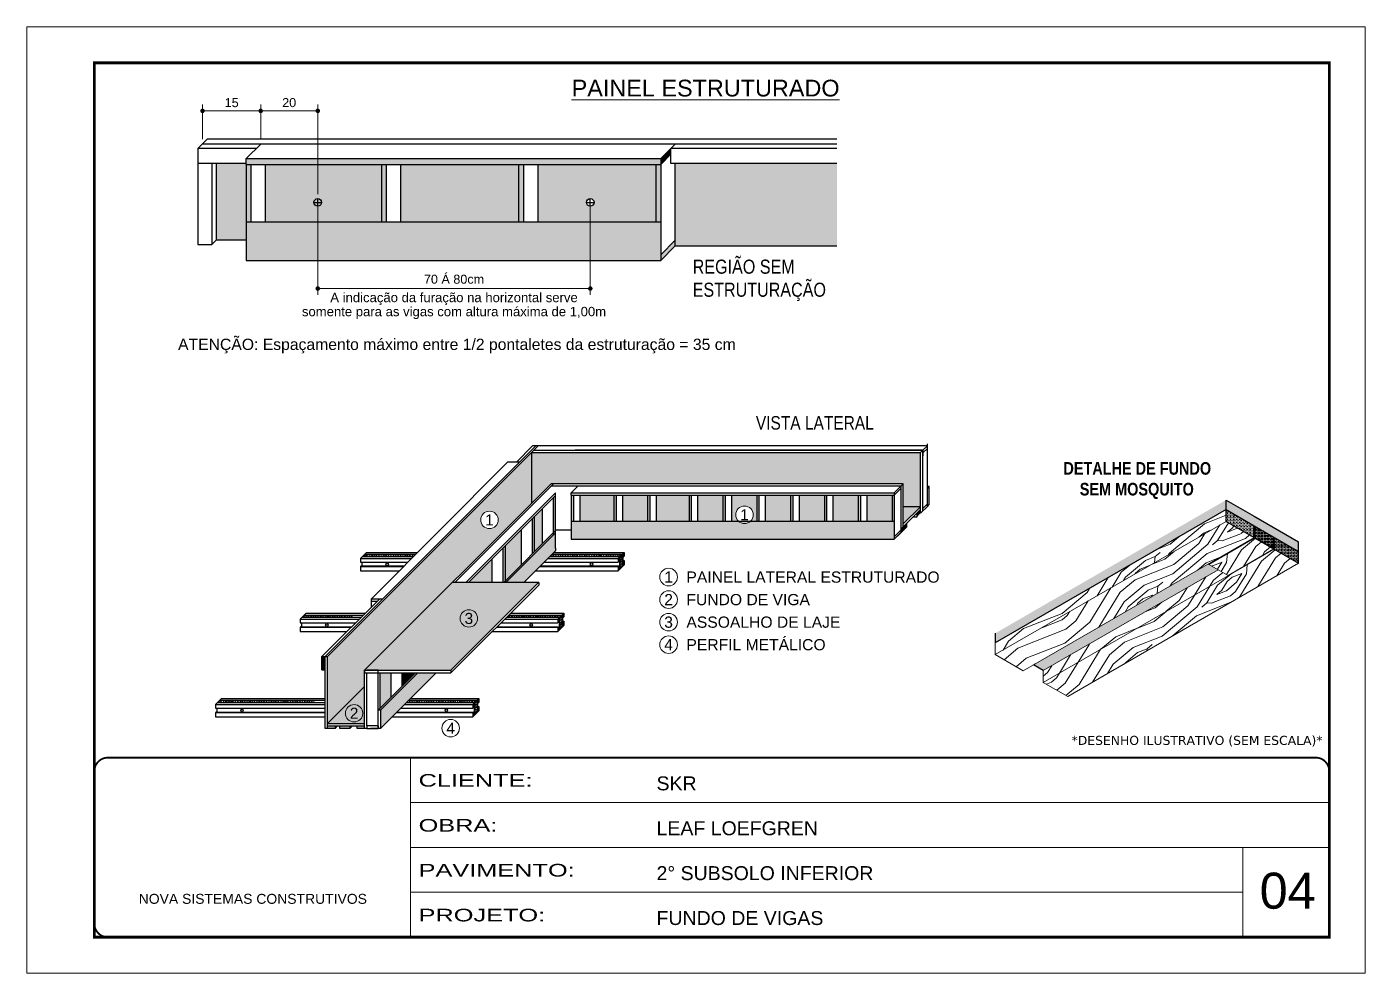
# Model space of a CAD drawing. Header units: millimetres. Extents: x 1959 to 8212, y 239 to 4735.
# Drawn here: x 6714 to 8199, y 3685 to 4735 of the extents above; entities that cross this region are included whole.
import ezdxf
from ezdxf.enums import TextEntityAlignment as Align

# ---------------------------------------------------------------- set-up
doc = ezdxf.new("R2010")
doc.units = ezdxf.units.MM
doc.linetypes.add('CONTINUO', pattern=[0])
doc.linetypes.add('DASHED', pattern=[0.75, 0.5, -0.25])
for name, color, linetype, lineweight in [('CARIMBO', 255, 'Continuous', 9), ('Demarcação 1', 251, 'Continuous', 9), ('Folhas', 255, 'Continuous', 9), ('fundo', 100, 'Continuous', 9), ('Madeira', 126, 'Continuous', 18), ('SARRAFO DE PRESSAO', 251, 'DASHED', 9)]:
    doc.layers.add(name, color=color, linetype=linetype, lineweight=lineweight)
for name, color, linetype in [('COTA', 241, 'Continuous'), ('HACHURA MADEIRAS', 1, 'Continuous'), ('material do compensado', 7, 'Continuous'), ('texto', 7, 'Continuous')]:
    doc.layers.add(name, color=color, linetype=linetype)
doc.layers.add('Demarcação 2', color=7, linetype='Continuous', lineweight=9, true_color=0xe0e0e0)
doc.styles.add('ARIAL', font='arial.ttf')
doc.styles.add('CESAR1', font='arial.ttf', dxfattribs={"oblique": 15})
doc.styles.add('ROMANC', font='techb___.ttf', dxfattribs={"height": 2.5})
doc.styles.get("Standard").update_dxf_attribs({"font": 'arial.ttf'})
doc.styles.add('stylellllll', font='verdana.ttf', dxfattribs={"height": 2})
doc.styles.add('Tecnologia', font='')
doc.styles.add('texto', font='ARIALN.TTF')
doc.styles.get('Tecnologia').set_extended_font_data('Forgotten Futurist')
doc.dimstyles.new('1x', dxfattribs={"dimtxt": 10, "dimasz": 5, "dimexe": 7, "dimexo": 5, "dimgap": 4, "dimtad": 1, "dimdec": 1, "dimdsep": 46, "dimtxsty": 'Standard', "dimblk": 'DOT', "dimcen": 0.09, "dimclrd": 4, "dimclre": 4, "dimclrt": 2, "dimadec": 0, "dimazin": 2, "dimtfac": 1, "dimtdec": 1, "dimtmove": 0, "dimatfit": 3, "dimldrblk": 'DOT', "dimfxl": 1, "dimtolj": 1, "dimtzin": 0, "dimlwd": 9, "dimlwe": 9, "dimarcsym": 0})
pattern_1 = [(45, (4506.2714, 52374.5071), (0.99436891, 3.64601934), [4.6875, -0.9375, 0, -0.9375])]
pattern_2 = [(355, (-41620.4, 1337.66), (111.07494, 93.20294), [5.12645, -97.40264]), (85, (-41576.42, 1369.83), (-93.20294, 111.07494), [10.2529, -92.27619]), (40, (-41597.74, 1361.41), (8.936, 102.13894), [7.24881, -21.74642, 7.24881, -14.497615, 50.751904, -43.50449]), (40, (-41625.96, 1333), (8.936, 102.13894), [7.24983, -14.49967, 7.24983, -115.99871]), (40, (-41589.315, 1340.09), (8.936, 102.13894), [7.24983, -137.7482]), (40, (-41579.55, 1334.086), (8.936, 102.13894), [7.24983, -137.7482]), (40, (-41593.975, 1345.64), (8.936, 102.13894), [7.24983, -137.7482]), (40, (-41598.635, 1351.194), (8.936, 102.13894), [14.49967, -130.49838]), (40, (-41566.4, 1425.564), (8.936, 102.13894), [14.49967, -130.49838]), (40, (-41608.4, 1357.194), (8.936, 102.13894), [28.99933, -115.99871]), (40, (-41613.06, 1362.75), (8.936, 102.13894), [28.99933, -115.99871]), (40, (-41543.99, 1387.58), (8.936, 102.13894), [28.99933, -115.99871]), (40, (-41617.276, 1373.41), (8.936, 102.13894), [21.7497, -123.24834]), (40, (-41636.36, 1390.52), (8.936, 102.13894), [21.7497, -123.24834]), (40, (-41627.04, 1379.41), (8.936, 102.13894), [21.7497, -123.24834]), (40, (-41557.97, 1404.24), (8.936, 102.13894), [36.24951, -108.74853]), (40, (-41567.74, 1410.24), (8.936, 102.13894), [36.24951, -108.74853]), (40, (-41559.76, 1383.815), (8.936, 102.13894), [50.74931, -94.24873]), (21.56505, (-41609.296, 1346.98), (102.138945, -8.936), [11.4631, -217.79893]), (21.56505, (-41586.187, 1375.835), (102.138945, -8.936), [11.4631, -217.79893]), (21.56505, (-41592.19, 1366.07), (102.138945, -8.936), [11.4631, -217.79893]), (21.56505, (-41615.296, 1337.213), (102.138945, -8.936), [22.9262, -206.33583]), (21.56505, (-41590.847, 1381.39), (102.138945, -8.936), [34.3893, -194.87273]), (21.56505, (-41600.614, 1387.39), (102.138945, -8.936), [45.8524, -183.40963]), (21.56505, (-41610.38, 1393.39), (102.138945, -8.936), [45.8524, -183.40963]), (21.56505, (-41623.02, 1425.37), (102.138945, -8.936), [45.8524, -183.40963]), (21.56505, (-41623.915, 1415.16), (102.138945, -8.936), [57.3155, -171.94653]), (21.56505, (-41619.7, 1404.497), (102.138945, -8.936), [57.3155, -171.94653]), (58.43495, (-41587.528, 1360.514), (8.936, 102.138945), [11.4631, -217.79893]), (58.43495, (-41603.74, 1351.64), (8.936, 102.138945), [11.4631, -217.79893]), (58.43495, (-41620.403, 1337.66), (8.936, 102.138945), [22.9262, -206.33583]), (58.43495, (-41588.42, 1350.3), (8.936, 102.138945), [22.9262, -206.33583]), (58.43495, (-41631.064, 1333.447), (8.936, 102.138945), [34.3893, -194.87273]), (58.43495, (-41641.28, 1334.34), (8.936, 102.138945), [45.8524, -183.40963]), (58.43495, (-41548.906, 1331.405), (8.936, 102.138945), [45.8524, -183.40963]), (58.43495, (-41583.76, 1344.747), (8.936, 102.138945), [45.8524, -183.40963]), (58.43495, (-41564.227, 1332.745), (8.936, 102.138945), [57.3155, -171.94653]), (58.43495, (-41573.994, 1338.746), (8.936, 102.138945), [57.3155, -171.94653])]
pattern_3 = [(0, (-30727.8862, -6416.2912), (0.82275303, 1.645506056), [0, -1.645506056])]

# ---------------------------------------------------------------- blocks, each defined once
blk = doc.blocks.new('9999999999')
at = {"color": 30, "linetype": 'CONTINUO'}
for p, q in [((98564.6, 34230.2), (98564.6, 34429.4)), ((98564.6, 34379.6), (99584, 34379.6)), ((98564.6, 34329.8), (99488, 34329.8)), ((99584, 34329.8), (99488, 34329.8)), ((99488, 34329.8), (99488, 34230.2)), ((98564.6, 34280), (99488, 34280))]:
    blk.add_line(p, q, dxfattribs=at)
at = {"color": 30, "linetype": 'CONTINUO', "const_width": 2}
blk.add_lwpolyline([(99584, 34230.2), (99584, 34414.4, 0.414214), (99569, 34429.4), (98229, 34429.4, 0.414214), (98214, 34414.4), (98214, 34245.2, 0.414214), (98229, 34230.2), (99584, 34230.2)], format="xyb", dxfattribs=at)
at = {"layer": 'Folhas'}
blk.add_lwpolyline([(98139, 34190.2), (99624, 34190.2), (99624, 35240.2), (98139, 35240.2)], close=True, dxfattribs=at)
at = {"layer": 'Folhas', "color": 30, "const_width": 3}
blk.add_lwpolyline([(98214, 34230.2), (99584, 34230.2), (99584, 35200.2), (98214, 35200.2)], close=True, dxfattribs=at)
at = {"color": 7, "linetype": 'Continuous', "ltscale": 5, "style": 'ARIAL'}
for s, height, p in [('SKR', 15.48, (98837.7, 34393.1)), ('LEAF LOEFGREN', 15.483, (98837.7, 34343.3)), ('2° SUBSOLO INFERIOR', 15.483, (98837.7, 34293.5)), ('NOVA SISTEMAS CONSTRUTIVOS', 11.059, (98263.2, 34267.2)), ('FUNDO DE VIGAS', 15.483, (98837.7, 34243.7))]:
    blk.add_text(s, height=height, dxfattribs=at).set_placement(p)
at = {"layer": 'Folhas', "color": 7, "style": 'Tecnologia', "width": 1.5}
for s, p in [('CLIENTE:', (98573.7, 34397.2)), ('OBRA:', (98573.7, 34347.3)), ('PAVIMENTO:', (98573.7, 34297.5)), ('PROJETO:', (98573.7, 34247.7))]:
    blk.add_text(s, height=14, dxfattribs=at).set_placement(p)
blk = doc.blocks.new('_Dot')
at = {"color": 0, "linetype": 'ByBlock', "lineweight": -2}
blk.add_line((-0.5, 0), (-1, 0), dxfattribs=at)
at = {"color": 0, "linetype": 'ByBlock', "const_width": 0.5}
blk.add_lwpolyline([(-0.25, 0, 1), (0.25, 0, 1)], format="xyb", close=True, dxfattribs=at)
blk = doc.blocks.new('*D7')
at = {"layer": 'COTA', "color": 4, "lineweight": 9, "transparency": 16777216}
for p, q in [((6908.8, 4610.4), (6908.8, 4648.9)), ((6973.3, 4610), (6973.3, 4648.9)), ((6913.8, 4641.9), (6968.3, 4641.9))]:
    blk.add_line(p, q, dxfattribs=at)
at = {"layer": 'Defpoints', "color": 0, "transparency": 16777216}
for p in [(6973.3, 4641.9), (6908.8, 4605.4), (6973.3, 4605)]:
    blk.add_point(p, dxfattribs=at)
at = {"layer": 'COTA', "color": 4, "lineweight": 9, "transparency": 16777216, "xscale": 5, "yscale": 5, "zscale": 5, "rotation": 180}
blk.add_blockref('_Dot', (6908.8, 4641.9), dxfattribs=at)
at = {"layer": 'COTA', "color": 4, "lineweight": 9, "transparency": 16777216, "xscale": 5, "yscale": 5, "zscale": 5}
blk.add_blockref('_Dot', (6973.3, 4641.9), dxfattribs=at)
at = {"layer": 'COTA', "color": 2, "transparency": 16777216, "insert": (6941.1, 4651), "char_height": 10, "attachment_point": 5}
blk.add_mtext('\\A1;15', dxfattribs=at)
blk = doc.blocks.new('*D8')
at = {"layer": 'COTA', "color": 4, "lineweight": 9, "transparency": 16777216}
for p, q in [((6973.3, 4610), (6973.3, 4648.9)), ((7036.6, 4549.6), (7036.6, 4648.9)), ((6978.3, 4641.9), (7031.6, 4641.9))]:
    blk.add_line(p, q, dxfattribs=at)
at = {"layer": 'Defpoints', "color": 0, "transparency": 16777216}
for p in [(7036.6, 4641.9), (6973.3, 4605), (7036.6, 4544.6)]:
    blk.add_point(p, dxfattribs=at)
at = {"layer": 'COTA', "color": 4, "lineweight": 9, "transparency": 16777216, "xscale": 5, "yscale": 5, "zscale": 5, "rotation": 180}
blk.add_blockref('_Dot', (6973.3, 4641.9), dxfattribs=at)
at = {"layer": 'COTA', "color": 4, "lineweight": 9, "transparency": 16777216, "xscale": 5, "yscale": 5, "zscale": 5}
blk.add_blockref('_Dot', (7036.6, 4641.9), dxfattribs=at)
at = {"layer": 'COTA', "color": 2, "transparency": 16777216, "insert": (7004.9, 4651), "char_height": 10, "attachment_point": 5}
blk.add_mtext('\\A1;20', dxfattribs=at)
blk = doc.blocks.new('*D9')
at = {"layer": 'COTA', "color": 4, "lineweight": 9, "transparency": 16777216}
for p, q in [((7036.6, 4539.6), (7036.6, 4437.8)), ((7339, 4539.6), (7339, 4437.8)), ((7041.6, 4444.8), (7334, 4444.8))]:
    blk.add_line(p, q, dxfattribs=at)
at = {"layer": 'Defpoints', "color": 0, "transparency": 16777216}
for p in [(7036.6, 4544.6), (7339, 4544.6), (7339, 4444.8)]:
    blk.add_point(p, dxfattribs=at)
at = {"layer": 'COTA', "color": 4, "lineweight": 9, "transparency": 16777216, "xscale": 5, "yscale": 5, "zscale": 5, "rotation": 180}
blk.add_blockref('_Dot', (7036.6, 4444.8), dxfattribs=at)
at = {"layer": 'COTA', "color": 4, "lineweight": 9, "transparency": 16777216, "xscale": 5, "yscale": 5, "zscale": 5}
blk.add_blockref('_Dot', (7339, 4444.8), dxfattribs=at)
at = {"layer": 'COTA', "color": 2, "transparency": 16777216, "insert": (7187.8, 4455.1), "char_height": 10, "attachment_point": 5}
blk.add_mtext('\\A1;70 Á 80cm', dxfattribs=at)

msp = doc.modelspace()

# ---------------------------------------------------------------- hatches: boundary and pattern name
at = {"linetype": 'ByBlock', "ltscale": 2}
for points in [[(7417.11, 4588.96), (6957.05, 4588.96), (6957.05, 4582.58), (7417.11, 4582.58)], [(6956.94, 4518.87), (6962.27, 4518.87), (6962.27, 4582.47), (6956.94, 4582.47)], [(7107.13, 4518.87), (7112.45, 4518.87), (7112.45, 4582.47), (7107.13, 4582.47)], [(7714.99, 4225.31), (7712.98, 4225.31), (7712.98, 4223.08)], [(7298.08, 4171.38), (7300.43, 4173.73), (7300.43, 4215.17), (7298.08, 4212.82)], [(7317.73, 4186.61), (7320.17, 4186.61), (7320.17, 4215.33), (7317.73, 4215.33)], [(7365, 4186.61), (7367.44, 4186.61), (7367.44, 4215.33), (7365, 4215.33)], [(7402.54, 4186.61), (7404.98, 4186.61), (7404.98, 4215.33), (7402.54, 4215.33)], [(7448.47, 4186.61), (7450.91, 4186.61), (7450.91, 4215.33), (7448.47, 4215.33)], [(7486, 4186.61), (7488.44, 4186.61), (7488.44, 4215.33), (7486, 4215.33)], [(7523.54, 4186.61), (7525.97, 4186.61), (7525.97, 4215.33), (7523.54, 4215.33)], [(7561.07, 4186.61), (7563.51, 4186.61), (7563.51, 4215.33), (7561.07, 4215.33)], [(7598.6, 4186.61), (7601.04, 4186.61), (7601.04, 4215.33), (7598.6, 4215.33)], [(7636.14, 4186.61), (7638.57, 4186.61), (7638.57, 4215.33), (7636.14, 4215.33)], [(7673.67, 4186.61), (7676.11, 4186.61), (7676.11, 4215.33), (7673.67, 4215.33)], [(7274.74, 4150.51), (7277.09, 4152.87), (7277.09, 4192.16), (7274.74, 4189.81)], [(7298.18, 4171.48), (7298.18, 4173.96), (7244.79, 4120.56), (7244.79, 4118.68), (7245.38, 4118.68)], [(7244.68, 4159.42), (7242.33, 4157.07), (7242.33, 4118.57), (7244.68, 4118.57)], [(7147.51, 4018.55), (7144.95, 4018.55), (7103.49, 3977.09), (7106.06, 3977.09)], [(7130.3, 4003.9), (7132.66, 4006.26), (7132.66, 4018.44), (7130.3, 4018.44)]]:
    msp.add_hatch(color=256, dxfattribs=at).paths.add_polyline_path(points)
for points in [[(7428.46, 4593.84), (7428.46, 4600.21), (7417.11, 4588.96), (7417.11, 4582.58)], [(7259.51, 4518.87), (7264.84, 4518.87), (7264.84, 4582.58), (7259.51, 4582.58)], [(7705.36, 4195.52), (7705.36, 4199.72), (7701.14, 4195.52), (7701.14, 4191.33)], [(7690.2, 4184.68), (7684.22, 4178.74), (7684.22, 4174.55), (7690.2, 4180.48)], [(7044.97, 4036.7), (7041.31, 4036.7), (7041.31, 4021.84), (7044.97, 4021.84)]]:
    msp.add_hatch(color=256).paths.add_polyline_path(points)
h = msp.add_hatch(color=256)
h.paths.add_polyline_path([(7417.11, 4482.33), (7417.11, 4475.95), (7433.33, 4492.04), (7433.33, 4498.42)])
h.paths.add_polyline_path([(7411.78, 4518.87), (7417.11, 4518.87), (7417.11, 4582.58), (7411.78, 4582.58)])
at = {"linetype": 'Continuous', "ltscale": 1.5}
h = msp.add_hatch(dxfattribs=at)
h.set_pattern_fill('ANSI36', color=256, scale=15, style=0)
h.set_pattern_definition(pattern_1)
h.paths.add_polyline_path([(7088.74, 4150), (7086.23, 4147.49), (7142.8, 4147.49), (7145.29, 4150)])
h = msp.add_hatch(dxfattribs=at)
h.set_pattern_fill('ANSI36', color=256, scale=15, style=0)
h.set_pattern_definition(pattern_1)
h.paths.add_polyline_path([(7374.43, 4150), (7296.7, 4150), (7294.19, 4147.49), (7371.92, 4147.49)])
h.paths.add_polyline_path([(7374.43, 4150), (7371.92, 4147.49), (7371.92, 4133.88), (7374.43, 4136.38)])
h = msp.add_hatch(dxfattribs=at)
h.set_pattern_fill('ANSI36', color=256, scale=15, style=0)
h.set_pattern_definition(pattern_1)
h.paths.add_polyline_path([(7021.76, 4082.63), (7019.25, 4080.12), (7075.82, 4080.12), (7078.31, 4082.63)])
h = msp.add_hatch(dxfattribs=at)
h.set_pattern_fill('ANSI36', color=256, scale=15, style=0)
h.set_pattern_definition(pattern_1)
h.paths.add_polyline_path([(7307.45, 4082.63), (7304.94, 4080.12), (7304.94, 4066.51), (7307.45, 4069.01)])
h.paths.add_polyline_path([(7248.44, 4082.63), (7245.94, 4080.12), (7304.94, 4080.12), (7307.45, 4082.63)])
h = msp.add_hatch(dxfattribs=at)
h.set_pattern_fill('ANSI36', color=256, scale=15, style=0)
h.set_pattern_definition(pattern_1)
h.paths.add_polyline_path([(6927.69, 3988), (6925.18, 3985.5), (7032.65, 3985.5), (7032.65, 3988)])
h = msp.add_hatch(dxfattribs=at)
h.set_pattern_fill('ANSI36', color=256, scale=15, style=0)
h.set_pattern_definition(pattern_1)
h.paths.add_polyline_path([(7213.38, 3988), (7210.87, 3985.5), (7210.87, 3971.89), (7213.38, 3974.39)])
h.paths.add_polyline_path([(7137.27, 3988), (7134.77, 3985.5), (7210.87, 3985.5), (7213.38, 3988)])
at = {"linetype": 'ByBlock', "ltscale": 2}
h = msp.add_hatch(color=256, dxfattribs=at)
h.paths.add_polyline_path([(7055.76, 3959.71), (7047.54, 3959.71), (7047.54, 3956.79), (7055.76, 3956.79)])
h.paths.add_polyline_path([(7072.06, 3959.71), (7061.27, 3959.71), (7061.27, 3956.79), (7072.06, 3956.79)])
h.paths.add_polyline_path([(7088.61, 3959.71), (7080.39, 3959.71), (7080.39, 3956.79), (7088.61, 3956.79)])
at = {"layer": 'Demarcação 1'}
h = msp.add_hatch(color=256, dxfattribs=at)
h.paths.add_polyline_path([(7067.27, 3973.61, 1), (7086.62, 3973.61, 1)], flags=17)
h.paths.add_polyline_path([(7088.61, 4021.31), (7273.65, 4206.35), (7273.65, 4262.82), (7273.65, 4262.82), (7047.54, 4036.71), (7047.54, 3962.28), (7088.61, 4003.34)])
h.paths.add_polyline_path([(7217.46, 4188.14, -1), (7236.82, 4188.14, -1)], flags=16)
h.paths.add_polyline_path([(7069.07, 3964.36), (7084.82, 3964.36), (7084.82, 3982.91), (7069.07, 3982.91)], flags=24)
h.paths.add_polyline_path([(7219.26, 4178.89), (7235.02, 4178.89), (7235.02, 4197.45), (7219.26, 4197.45)], flags=24)
for points in [[(7273.65, 4206.35), (7295.58, 4228.29), (7686.15, 4228.29), (7686.15, 4202.66), (7705.36, 4202.66), (7705.36, 4262.82), (7273.65, 4262.82)], [(7686.15, 4202.66), (7686.15, 4183.61), (7705.36, 4202.66)]]:
    msp.add_hatch(color=256, dxfattribs=at).paths.add_polyline_path(points)
h = msp.add_hatch(color=256, dxfattribs=at)
h.paths.add_polyline_path([(7047.54, 3962.28), (7088.61, 3962.28), (7088.61, 4003.34)])
h.paths.add_polyline_path([(7067.27, 3973.61, -1), (7086.62, 3973.61, -1)], flags=16)
h.paths.add_polyline_path([(7069.07, 3964.36), (7084.82, 3964.36), (7084.82, 3982.91), (7069.07, 3982.91)], flags=24)
at = {"layer": 'Demarcação 2'}
for points in [[(6957.05, 4582.58), (6957.05, 4582.58), (6957.05, 4582.58), (6957.05, 4583.64), (6924.06, 4583.64), (6924.06, 4498.42), (6957.05, 4498.42)], [(6978.6, 4518.87), (7107.24, 4518.87), (7107.24, 4582.58), (6978.6, 4582.58)], [(7128.79, 4518.87), (7259.51, 4518.87), (7259.51, 4582.58), (7128.79, 4582.58)], [(7433.33, 4583.64), (7433.33, 4492.04), (7612.61, 4492.04), (7612.61, 4583.64)], [(7417.11, 4518.87), (6957.05, 4518.87), (6957.05, 4482.33), (6957.05, 4475.95), (7417.11, 4475.95)], [(7327.7, 4186.61), (7365.11, 4186.61), (7365.11, 4215.43), (7327.7, 4215.43)], [(7374.98, 4186.61), (7402.64, 4186.61), (7402.64, 4215.43), (7374.98, 4215.43)], [(7412.51, 4186.61), (7448.58, 4186.61), (7448.58, 4215.43), (7412.51, 4215.43)], [(7458.44, 4186.61), (7486.11, 4186.61), (7486.11, 4215.43), (7458.44, 4215.43)], [(7533.51, 4186.61), (7561.18, 4186.61), (7561.18, 4215.43), (7533.51, 4215.43)], [(7571.04, 4186.61), (7598.71, 4186.61), (7598.71, 4215.43), (7571.04, 4215.43)], [(7608.58, 4186.61), (7636.24, 4186.61), (7636.24, 4215.43), (7608.58, 4215.43)], [(7646.11, 4186.61), (7673.78, 4186.61), (7673.78, 4215.43), (7646.11, 4215.43)], [(7277.2, 4152.97), (7285.86, 4161.64), (7285.86, 4200.6), (7277.2, 4191.94)], [(7244.79, 4120.56), (7262.52, 4138.3), (7262.52, 4177.26), (7244.79, 4159.53)], [(7300.54, 4156.75), (7300.54, 4173.83), (7245.38, 4118.68), (7265.38, 4118.68), (7300.53, 4153.83)], [(7676.21, 4186.61), (7516.55, 4186.61, -0.3830345), (7503.62, 4186.61), (7317.83, 4186.61), (7317.83, 4166.61), (7676.21, 4166.61)], [(7203.94, 4118.68), (7230.11, 4118.68), (7230.11, 4144.85)], [(7105.84, 3979.44), (7118.09, 3991.69), (7118.09, 4018.55), (7105.84, 4018.55)], [(7167.81, 4018.55), (7162.33, 4018.55), (7147.51, 4018.55), (7106.06, 3977.09), (7106.06, 3956.79)], [(7132.76, 4006.36), (7144.95, 4018.55), (7132.76, 4018.55)]]:
    msp.add_hatch(color=256, dxfattribs=at).paths.add_polyline_path(points)
h = msp.add_hatch(color=256, dxfattribs=at)
h.paths.add_polyline_path([(7334.83, 4540.4, -1), (7343.2, 4540.4, -1)], flags=16)
h.paths.add_polyline_path([(7281.06, 4518.87), (7411.78, 4518.87), (7411.78, 4582.58), (7281.06, 4582.58)])
h = msp.add_hatch(color=256, dxfattribs=at)
h.paths.add_polyline_path([(7519.76, 4193.81, -1), (7500.4, 4193.81, -1)], flags=16)
h.paths.add_polyline_path([(7502.2, 4184.56), (7517.96, 4184.56), (7517.96, 4203.12), (7502.2, 4203.12)], flags=24)
h.paths.add_polyline_path([(7495.98, 4186.61), (7523.64, 4186.61), (7523.64, 4215.43), (7495.98, 4215.43)])
h = msp.add_hatch(color=256, dxfattribs=at)
h.paths.add_polyline_path([(7088.61, 4021.31), (7091.17, 4021.31), (7103.49, 4021.31), (7184.24, 4021.31), (7281.61, 4118.68), (7185.97, 4118.68)])
h.paths.add_polyline_path([(7196.34, 4069.3), (7212.21, 4069.3), (7212.21, 4088.18), (7196.34, 4088.18)], flags=24)
at = {"layer": 'fundo'}
h = msp.add_hatch(color=252, dxfattribs=at)
h.dxf.hatch_style = 1
h.paths.add_polyline_path([(7788.26, 4062.33), (7788.26, 4051.67), (8044.41, 4199.56), (8044.41, 4210.21)])
h = msp.add_hatch(color=252, dxfattribs=at)
h.dxf.hatch_style = 1
h.paths.add_polyline_path([(8075.48, 4192.27), (8044.41, 4210.21), (8044.41, 4199.56), (8075.48, 4181.62), (8124.82, 4153.13), (8124.82, 4163.79)])
h = msp.add_hatch(color=252, dxfattribs=at)
h.dxf.hatch_style = 1
h.paths.add_polyline_path([(8035.77, 4132.82), (8025.4, 4138.81), (8025.4, 4139.68), (7830.62, 4027.22), (7841.54, 4020.92)])
at = {"layer": 'HACHURA MADEIRAS'}
h = msp.add_hatch(dxfattribs=at)
h.set_pattern_fill('DOTS', scale=1.036539)
h.set_pattern_definition(pattern_3)
h.paths.add_polyline_path([(8075.48, 4168.59), (8075.48, 4181.62), (8044.41, 4199.56), (8044.41, 4186.54)])
h = msp.add_hatch(dxfattribs=at)
h.set_pattern_fill('DOTS', scale=1.036539)
h.set_pattern_definition(pattern_3)
h.paths.add_polyline_path([(8076.24, 4181.18), (8076.24, 4168.16), (8097.38, 4155.95), (8097.38, 4168.97)])
h = msp.add_hatch(dxfattribs=at)
h.set_pattern_fill('DOTS', scale=1.036539)
h.set_pattern_definition(pattern_3)
h.paths.add_polyline_path([(8097.68, 4168.8), (8097.68, 4155.78), (8124.82, 4140.11), (8124.82, 4153.13)])
at = {"layer": 'Madeira'}
h = msp.add_hatch(dxfattribs=at)
h.set_pattern_fill('PATRON00077', color=256, scale=102.529099, angle=355, pattern_type=2)
h.set_pattern_definition(pattern_2)
h.paths.add_polyline_path([(7788.26, 4051.67), (7788.26, 4038.65), (8044.41, 4186.54), (8044.41, 4199.56)])
h = msp.add_hatch(dxfattribs=at)
h.set_pattern_fill('PATRON00077', color=256, scale=102.529099, angle=355, pattern_type=2)
h.set_pattern_definition([(355, (-10517.89, -67902.91), (111.07494, 93.20294), [5.12645, -97.40264]), (85, (-10473.9, -67870.74), (-93.20294, 111.07494), [10.25291, -92.27619]), (40, (-10495.22, -67879.16), (8.936, 102.138945), [7.248807, -21.74642, 7.248807, -14.497615, 50.751904, -43.504487]), (40, (-10523.44, -67907.57), (8.936, 102.138945), [7.24983, -14.499665, 7.24983, -115.99871]), (40, (-10486.8, -67900.48), (8.936, 102.138945), [7.24983, -137.74821]), (40, (-10477.03, -67906.484), (8.936, 102.138945), [7.24983, -137.74821]), (40, (-10491.46, -67894.93), (8.936, 102.138945), [7.24983, -137.74821]), (40, (-10496.12, -67889.376), (8.936, 102.138945), [14.49967, -130.49838]), (40, (-10463.88, -67815.006), (8.936, 102.138945), [14.49967, -130.49838]), (40, (-10505.884, -67883.375), (8.936, 102.138945), [28.99933, -115.99871]), (40, (-10510.544, -67877.82), (8.936, 102.138945), [28.99933, -115.99871]), (40, (-10441.47, -67852.99), (8.936, 102.138945), [28.99933, -115.99871]), (40, (-10514.76, -67867.16), (8.936, 102.138945), [21.7497, -123.24834]), (40, (-10533.845, -67850.05), (8.936, 102.138945), [21.7497, -123.24834]), (40, (-10524.525, -67861.16), (8.936, 102.138945), [21.7497, -123.24834]), (40, (-10455.454, -67836.33), (8.936, 102.138945), [36.24951, -108.74853]), (40, (-10465.22, -67830.33), (8.936, 102.138945), [36.24951, -108.74853]), (40, (-10457.24, -67856.755), (8.936, 102.138945), [50.74931, -94.24873]), (21.56505, (-10506.78, -67893.59), (102.138945, -8.936), [11.4631, -217.79893]), (21.56505, (-10483.67, -67864.735), (102.138945, -8.936), [11.4631, -217.79893]), (21.56505, (-10489.67, -67874.5), (102.138945, -8.936), [11.4631, -217.79893]), (21.56505, (-10512.78, -67903.356), (102.138945, -8.936), [22.9262, -206.33583]), (21.56505, (-10488.33, -67859.18), (102.138945, -8.936), [34.3893, -194.87273]), (21.56505, (-10498.096, -67853.18), (102.138945, -8.936), [45.8524, -183.40963]), (21.56505, (-10507.864, -67847.18), (102.138945, -8.936), [45.8524, -183.40963]), (21.56505, (-10520.504, -67815.2), (102.138945, -8.936), [45.8524, -183.40963]), (21.56505, (-10521.397, -67825.41), (102.138945, -8.936), [57.31551, -171.94653]), (21.56505, (-10517.184, -67836.072), (102.138945, -8.936), [57.31551, -171.94653]), (58.43495, (-10485.01, -67880.056), (8.936, 102.138945), [11.4631, -217.79893]), (58.43495, (-10501.224, -67888.93), (8.936, 102.138945), [11.4631, -217.79893]), (58.43495, (-10517.885, -67902.91), (8.936, 102.138945), [22.9262, -206.33583]), (58.43495, (-10485.903, -67890.27), (8.936, 102.138945), [22.9262, -206.33583]), (58.43495, (-10528.546, -67907.123), (8.936, 102.138945), [34.3893, -194.87273]), (58.43495, (-10538.76, -67906.23), (8.936, 102.138945), [45.8524, -183.40963]), (58.43495, (-10446.39, -67909.165), (8.936, 102.138945), [45.8524, -183.40963]), (58.43495, (-10481.243, -67895.823), (8.936, 102.138945), [45.8524, -183.40963]), (58.43495, (-10461.71, -67907.824), (8.936, 102.138945), [57.31551, -171.94653]), (58.43495, (-10471.476, -67901.824), (8.936, 102.138945), [57.31551, -171.94653])])
h.paths.add_polyline_path([(7788.26, 4038.65), (7819.34, 4020.71), (8075.48, 4168.59), (8044.41, 4186.54)])
h = msp.add_hatch(dxfattribs=at)
h.set_pattern_fill('PATRON00077', color=256, scale=102.529099, angle=355, pattern_type=2)
h.set_pattern_definition([(355, (-41642.37, 1350.4), (111.07494, 93.20294), [5.12645, -97.40264]), (85, (-41598.38, 1382.57), (-93.20294, 111.07494), [10.2529, -92.27619]), (40, (-41619.706, 1374.15), (8.936, 102.13894), [7.24881, -21.74642, 7.24881, -14.497615, 50.751904, -43.50449]), (40, (-41647.92, 1345.74), (8.936, 102.13894), [7.24983, -14.49967, 7.24983, -115.99871]), (40, (-41611.28, 1352.826), (8.936, 102.13894), [7.24983, -137.7482]), (40, (-41601.51, 1346.825), (8.936, 102.13894), [7.24983, -137.7482]), (40, (-41615.94, 1358.38), (8.936, 102.13894), [7.24983, -137.7482]), (40, (-41620.6, 1363.93), (8.936, 102.13894), [14.49967, -130.49838]), (40, (-41588.36, 1438.3), (8.936, 102.13894), [14.49967, -130.49838]), (40, (-41630.366, 1369.934), (8.936, 102.13894), [28.99933, -115.99871]), (40, (-41635.03, 1375.49), (8.936, 102.13894), [28.99933, -115.99871]), (40, (-41565.955, 1400.32), (8.936, 102.13894), [28.99933, -115.99871]), (40, (-41639.24, 1386.15), (8.936, 102.13894), [21.7497, -123.24834]), (40, (-41658.33, 1403.256), (8.936, 102.13894), [21.7497, -123.24834]), (40, (-41649.01, 1392.15), (8.936, 102.13894), [21.7497, -123.24834]), (40, (-41579.936, 1416.98), (8.936, 102.13894), [36.24951, -108.74853]), (40, (-41589.7, 1422.98), (8.936, 102.13894), [36.24951, -108.74853]), (40, (-41581.72, 1396.554), (8.936, 102.13894), [50.74931, -94.24873]), (21.56505, (-41631.26, 1359.72), (102.138945, -8.936), [11.4631, -217.79893]), (21.56505, (-41608.15, 1388.574), (102.138945, -8.936), [11.4631, -217.79893]), (21.56505, (-41614.15, 1378.807), (102.138945, -8.936), [11.4631, -217.79893]), (21.56505, (-41637.26, 1349.953), (102.138945, -8.936), [22.9262, -206.33583]), (21.56505, (-41612.81, 1394.13), (102.138945, -8.936), [34.3893, -194.87273]), (21.56505, (-41622.58, 1400.13), (102.138945, -8.936), [45.8524, -183.40963]), (21.56505, (-41632.346, 1406.13), (102.138945, -8.936), [45.8524, -183.40963]), (21.56505, (-41644.986, 1438.11), (102.138945, -8.936), [45.8524, -183.40963]), (21.56505, (-41645.88, 1427.897), (102.138945, -8.936), [57.3155, -171.94653]), (21.56505, (-41641.666, 1417.237), (102.138945, -8.936), [57.3155, -171.94653]), (58.43495, (-41609.49, 1373.254), (8.936, 102.138945), [11.4631, -217.79893]), (58.43495, (-41625.706, 1364.38), (8.936, 102.138945), [11.4631, -217.79893]), (58.43495, (-41642.367, 1350.4), (8.936, 102.138945), [22.9262, -206.33583]), (58.43495, (-41610.385, 1363.04), (8.936, 102.138945), [22.9262, -206.33583]), (58.43495, (-41653.03, 1346.186), (8.936, 102.138945), [34.3893, -194.87273]), (58.43495, (-41663.24, 1347.08), (8.936, 102.138945), [45.8524, -183.40963]), (58.43495, (-41570.87, 1344.144), (8.936, 102.138945), [45.8524, -183.40963]), (58.43495, (-41605.725, 1357.486), (8.936, 102.138945), [45.8524, -183.40963]), (58.43495, (-41586.19, 1345.485), (8.936, 102.138945), [57.3155, -171.94653]), (58.43495, (-41595.96, 1351.485), (8.936, 102.138945), [57.3155, -171.94653])])
h.paths.add_polyline_path([(8046.54, 4126.6), (8097.38, 4155.95), (8075.72, 4168.52), (8025.4, 4138.81)])
h = msp.add_hatch(dxfattribs=at)
h.set_pattern_fill('PATRON00077', color=256, scale=102.529099, angle=355, pattern_type=2)
h.set_pattern_definition(pattern_2)
h.paths.add_polyline_path([(7868.69, 3992.23), (8124.82, 4140.11), (8097.68, 4155.78), (7841.63, 4007.95)])
h = msp.add_hatch(dxfattribs=at)
h.set_pattern_fill('PATRON00077', color=256, scale=102.529099, angle=355, pattern_type=2)
h.set_pattern_definition(pattern_2)
h.paths.add_polyline_path([(8046.91, 4126.39), (8035.63, 4132.9), (7841.47, 4020.88), (7841.54, 4007.89)])

# ---------------------------------------------------------------- linework, layer by layer
at = {"linetype": 'ByBlock', "ltscale": 2}
for p, q in [((6903.63, 4600.21), (6914.07, 4610.65)), ((6973.28, 4605.05), (6957.05, 4588.96)), ((7433.33, 4605.05), (7417.11, 4588.96)), ((6903.63, 4600.21), (6903.63, 4583.64)), ((6957.05, 4588.96), (7417.11, 4588.96)), ((6957.05, 4582.58), (6957.05, 4588.96)), ((7428.46, 4593.84), (7417.11, 4582.58)), ((7417.11, 4588.96), (7417.11, 4475.95)), ((7428.46, 4583.64), (7428.46, 4600.21)), ((6903.63, 4583.64), (6903.63, 4493.59)), ((6919.23, 4583.64), (6919.23, 4493.59)), ((6924.06, 4583.64), (6924.06, 4498.42)), ((6957.05, 4582.58), (6957.05, 4475.95)), ((6957.05, 4582.58), (6957.05, 4482.33)), ((6957.05, 4582.58), (7417.11, 4582.58)), ((6962.38, 4582.58), (6962.38, 4518.87)), ((6978.6, 4518.87), (6978.6, 4582.58)), ((7107.24, 4582.58), (7107.24, 4518.87)), ((7112.56, 4582.58), (7112.56, 4518.87)), ((7128.79, 4518.87), (7128.79, 4582.58)), ((7259.51, 4582.58), (7259.51, 4518.87)), ((7264.84, 4582.58), (7264.84, 4518.87)), ((7281.06, 4518.87), (7281.06, 4582.58)), ((7411.78, 4582.58), (7411.78, 4518.87)), ((7433.33, 4492.04), (7433.33, 4583.64)), ((6919.23, 4493.59), (6924.06, 4498.42)), ((6957.05, 4498.42), (6924.06, 4498.42)), ((6957.05, 4498.42), (6924.06, 4498.42)), ((7433.33, 4498.42), (7417.11, 4482.33)), ((7433.33, 4492.04), (7417.11, 4475.95)), ((7712.98, 4267.52), (7707.93, 4262.51)), ((7188.54, 4118.68), (7298.15, 4228.29)), ((7325.26, 4225.72), (7317.83, 4218.35)), ((7317.83, 4218.35), (7676.21, 4218.35)), ((7317.83, 4215.44), (7317.83, 4218.35)), ((7683.64, 4225.72), (7676.21, 4218.35)), ((7683.64, 4222.8), (7676.21, 4215.43)), ((7676.21, 4218.35), (7676.21, 4215.43)), ((7683.64, 4225.72), (7686.15, 4228.29)), ((7683.64, 4225.72), (7683.64, 4173.98)), ((7712.98, 4223.08), (7714.99, 4225.31)), ((7714.99, 4225.31), (7712.98, 4225.31)), ((7714.99, 4205.31), (7714.99, 4225.31)), ((7298.18, 4171.48), (7298.18, 4212.92)), ((7300.54, 4156.75), (7300.54, 4215.27)), ((7317.83, 4215.44), (7317.83, 4166.61)), ((7317.83, 4215.44), (7317.83, 4186.61)), ((7317.83, 4215.43), (7676.21, 4215.43)), ((7320.27, 4215.44), (7320.27, 4186.61)), ((7327.7, 4186.61), (7327.7, 4215.44)), ((7365.11, 4215.44), (7365.11, 4186.61)), ((7367.55, 4215.44), (7367.55, 4186.61)), ((7374.98, 4186.61), (7374.98, 4215.44)), ((7402.64, 4215.44), (7402.64, 4186.61)), ((7405.08, 4215.44), (7405.08, 4186.61)), ((7412.51, 4186.61), (7412.51, 4215.44)), ((7448.58, 4215.44), (7448.58, 4186.61)), ((7451.01, 4215.44), (7451.01, 4186.61)), ((7458.44, 4186.61), (7458.44, 4215.44)), ((7486.11, 4215.44), (7486.11, 4186.61)), ((7488.55, 4215.44), (7488.55, 4186.61)), ((7495.98, 4186.61), (7495.98, 4215.44)), ((7523.64, 4215.44), (7523.64, 4186.61)), ((7526.08, 4215.44), (7526.08, 4186.61)), ((7533.51, 4186.61), (7533.51, 4215.44)), ((7561.18, 4215.43), (7561.18, 4186.61)), ((7563.61, 4215.43), (7563.61, 4186.61)), ((7571.04, 4186.61), (7571.04, 4215.43)), ((7598.71, 4215.43), (7598.71, 4186.61)), ((7601.15, 4215.43), (7601.15, 4186.61)), ((7608.58, 4186.61), (7608.58, 4215.43)), ((7636.24, 4215.43), (7636.24, 4186.61)), ((7638.68, 4215.43), (7638.68, 4186.61)), ((7646.11, 4186.61), (7646.11, 4215.43)), ((7673.78, 4215.43), (7673.78, 4186.61)), ((7676.21, 4215.43), (7676.21, 4166.61)), ((7712.98, 4203.08), (7705.36, 4195.52)), ((7712.98, 4203.08), (7714.99, 4205.31)), ((7274.84, 4150.62), (7274.84, 4189.92)), ((7277.2, 4152.97), (7277.2, 4192.27)), ((7285.86, 4161.64), (7285.86, 4200.6)), ((7300.54, 4176.31), (7242.9, 4118.68)), ((7262.52, 4138.3), (7262.52, 4177.6)), ((7317.83, 4176.9), (7300.54, 4176.9)), ((7683.64, 4176.9), (7676.21, 4169.53)), ((7683.64, 4173.98), (7676.21, 4166.61)), ((7690.2, 4180.48), (7679.82, 4170.18)), ((7686.15, 4176.47), (7683.64, 4173.98)), ((7244.79, 4118.68), (7244.79, 4159.53)), ((7084.17, 4145.42), (7084.17, 4141.23)), ((7084.17, 4145.42), (7127.41, 4145.42)), ((7084.17, 4145.42), (7140.74, 4145.42)), ((7086.23, 4147.49), (7142.8, 4147.49)), ((7088.74, 4150), (7145.29, 4150)), ((7090.81, 4152.07), (7147.35, 4152.07)), ((7242.43, 4118.68), (7242.43, 4157.17)), ((7292.12, 4145.42), (7369.85, 4145.42)), ((7294.19, 4147.49), (7371.92, 4147.49)), ((7296.7, 4150), (7374.43, 4150)), ((7298.77, 4152.07), (7376.5, 4152.07)), ((7300.54, 4156.75), (7300.53, 4153.83)), ((7369.85, 4145.42), (7369.85, 4141.23)), ((7370.49, 4145.15), (7370.49, 4141.87)), ((7371.3, 4145.95), (7371.3, 4134.03)), ((7371.92, 4147.49), (7371.92, 4133.88)), ((7374.43, 4150), (7374.43, 4136.38)), ((7375.05, 4149.71), (7375.05, 4137.78)), ((7375.05, 4147.25), (7375.87, 4147.25)), ((7375.87, 4150.53), (7375.87, 4147.25)), ((7084.17, 4141.23), (7136.58, 4141.23)), ((7084.17, 4136.36), (7131.73, 4136.36)), ((7084.17, 4131.81), (7113.88, 4131.81)), ((7084.17, 4131.81), (7127.21, 4131.81)), ((7084.8, 4137), (7132.37, 4137)), ((7085.61, 4141.23), (7085.61, 4137)), ((7278.51, 4131.81), (7369.85, 4131.81)), ((7283.06, 4136.36), (7369.85, 4136.36)), ((7283.7, 4137), (7370.49, 4137)), ((7287.93, 4141.23), (7369.85, 4141.23)), ((7370.49, 4134.03), (7371.3, 4134.03)), ((7375.05, 4143), (7376.5, 4143)), ((7375.05, 4142.38), (7375.87, 4142.38)), ((7375.05, 4138.6), (7375.87, 4138.6)), ((7375.87, 4142.38), (7375.87, 4138.6)), ((7281.73, 4118.68), (7281.73, 4115.91)), ((7096.31, 4091.7), (7096.31, 4100.72)), ((7023.83, 4084.7), (7089.3, 4084.7)), ((7096.31, 4097.81), (7102.41, 4097.81)), ((7250.5, 4084.7), (7309.52, 4084.7)), ((7017.19, 4078.05), (7060.43, 4078.05)), ((7017.19, 4078.05), (7082.65, 4078.05)), ((7017.19, 4078.05), (7017.19, 4073.86)), ((7017.19, 4073.86), (7078.46, 4073.86)), ((7017.19, 4068.99), (7073.59, 4068.99)), ((7017.82, 4069.63), (7074.23, 4069.63)), ((7018.63, 4073.86), (7018.63, 4069.63)), ((7019.25, 4080.12), (7084.72, 4080.12)), ((7021.76, 4082.63), (7087.23, 4082.63)), ((7234.79, 4068.99), (7302.87, 4068.99)), ((7235.43, 4069.63), (7303.51, 4069.63)), ((7239.66, 4073.86), (7302.87, 4073.86)), ((7243.85, 4078.05), (7302.87, 4078.05)), ((7245.92, 4080.12), (7304.94, 4080.12)), ((7248.43, 4082.63), (7307.45, 4082.63)), ((7302.87, 4078.05), (7302.87, 4073.86)), ((7303.51, 4077.78), (7303.51, 4074.5)), ((7304.32, 4078.58), (7304.32, 4066.66)), ((7304.94, 4080.12), (7304.94, 4066.51)), ((7307.45, 4082.63), (7307.45, 4069.01)), ((7308.07, 4082.34), (7308.07, 4070.41)), ((7308.07, 4079.88), (7308.89, 4079.88)), ((7308.07, 4075.63), (7309.52, 4075.63)), ((7308.07, 4075.01), (7308.89, 4075.01)), ((7308.07, 4071.23), (7308.89, 4071.23)), ((7308.89, 4083.16), (7308.89, 4079.88)), ((7308.89, 4075.01), (7308.89, 4071.23)), ((7017.19, 4064.44), (7046.9, 4064.44)), ((7017.19, 4064.44), (7069.04, 4064.44)), ((7230.24, 4064.44), (7302.87, 4064.44)), ((7303.51, 4066.66), (7304.32, 4066.66)), ((7041.31, 4021.84), (7041.31, 4036.7)), ((7044.97, 4036.71), (7047.54, 4036.71)), ((7041.31, 4021.84), (7044.97, 4021.84)), ((7088.61, 4021.31), (7091.17, 4021.31)), ((7094.39, 4018.55), (7162.33, 4018.55)), ((7103.49, 3959.71), (7103.49, 4018.55)), ((7105.84, 3979.44), (7105.84, 4018.41)), ((7118.09, 3991.69), (7118.09, 4018.55)), ((7130.41, 4004.01), (7130.41, 4018.55)), ((7132.76, 4006.36), (7132.76, 4018.55)), ((7184.24, 4021.31), (7184.24, 4018.55)), ((6923.11, 3983.43), (7019.32, 3983.43)), ((6923.11, 3983.43), (7044.97, 3983.43)), ((6923.11, 3983.43), (6923.11, 3979.24)), ((6925.18, 3985.5), (7044.97, 3985.5)), ((6927.69, 3988), (7044.97, 3988)), ((6929.76, 3990.07), (7044.97, 3990.07)), ((7132.7, 3983.43), (7208.8, 3983.43)), ((7134.77, 3985.5), (7210.87, 3985.5)), ((7137.27, 3988), (7213.38, 3988)), ((7139.34, 3990.07), (7215.44, 3990.07)), ((7208.8, 3983.43), (7208.8, 3979.24)), ((7209.44, 3983.15), (7209.44, 3979.88)), ((7210.24, 3983.96), (7210.24, 3972.03)), ((7210.87, 3985.5), (7210.87, 3971.89)), ((7213.38, 3988), (7213.38, 3974.39)), ((7214, 3987.71), (7214, 3975.79)), ((7214, 3985.26), (7214.82, 3985.26)), ((7214, 3981.01), (7215.44, 3981.01)), ((7214, 3980.39), (7214.82, 3980.39)), ((7214.82, 3988.53), (7214.82, 3985.26)), ((7214.82, 3980.39), (7214.82, 3976.61)), ((6923.11, 3979.24), (7044.97, 3979.24)), ((6923.11, 3974.37), (7044.97, 3974.37)), ((6923.11, 3969.82), (7019.32, 3969.82)), ((6923.11, 3969.82), (7044.97, 3969.82)), ((6923.75, 3975.01), (7044.97, 3975.01)), ((6924.56, 3979.24), (6924.56, 3975.01)), ((7119.08, 3969.82), (7208.8, 3969.82)), ((7123.63, 3974.37), (7208.8, 3974.37)), ((7124.27, 3975.01), (7209.44, 3975.01)), ((7128.51, 3979.24), (7208.8, 3979.24)), ((7209.44, 3972.03), (7210.24, 3972.03)), ((7214, 3976.61), (7214.82, 3976.61)), ((7103.49, 3959.71), (7103.49, 3956.79))]:
    msp.add_line(p, q, dxfattribs=at)
for p, q in [((7612.61, 4605.05), (6908.46, 4605.05)), ((7612.61, 4610.65), (6914.07, 4610.65)), ((6968.4, 4600.21), (6903.63, 4600.21)), ((7612.61, 4600.21), (7428.46, 4600.21)), ((6957.05, 4583.64), (6903.63, 4583.64)), ((7612.61, 4583.64), (7428.46, 4583.64)), ((6956.93, 4518.87), (7417.11, 4518.87)), ((6903.63, 4493.59), (6919.23, 4493.59)), ((6957.05, 4475.95), (7417.11, 4475.95)), ((7278.7, 4270.44), (7044.97, 4036.71)), ((7281.26, 4270.44), (7047.54, 4036.71)), ((7275.04, 4270.44), (7256.94, 4252.34)), ((7273.65, 4262.82), (7705.36, 4262.82)), ((7273.65, 4262.82), (7273.65, 4206.35)), ((7712.98, 4270.44), (7275.04, 4270.44)), ((7276.22, 4265.39), (7707.93, 4265.39)), ((7707.93, 4265.39), (7322.32, 4265.39)), ((7707.93, 4265.39), (7705.36, 4262.82)), ((7705.36, 4195.52), (7705.36, 4262.82)), ((7712.98, 4270.44), (7707.93, 4265.39)), ((7707.93, 4198.07), (7707.93, 4265.39)), ((7707.93, 4265.39), (7707.93, 4259.23)), ((7712.98, 4205.31), (7712.98, 4272.68)), ((7712.98, 4203.08), (7712.98, 4270.44)), ((7247.05, 4252.34), (7096.31, 4100.72)), ((7260.61, 4252.34), (7247.05, 4252.34)), ((7295.58, 4228.29), (7088.61, 4021.31)), ((7200.86, 4118.68), (7300.54, 4218.35)), ((7686.15, 4228.29), (7295.58, 4228.29)), ((7683.64, 4225.72), (7295.58, 4225.72)), ((7300.54, 4166.61), (7300.54, 4218.35)), ((7686.15, 4176.47), (7686.15, 4228.29)), ((7203.94, 4118.68), (7300.54, 4215.27)), ((7705.36, 4202.66), (7686.15, 4183.61)), ((7712.98, 4206), (7707.93, 4200.95)), ((7705.36, 4199.72), (7684.22, 4178.74)), ((7701.14, 4191.33), (7696.91, 4191.33)), ((7701.14, 4195.52), (7701.14, 4191.33)), ((7300.53, 4173.83), (7245.38, 4118.68)), ((7317.83, 4186.61), (7676.21, 4186.61)), ((7690.2, 4180.48), (7690.2, 4184.68)), ((7317.83, 4166.61), (7676.21, 4166.61)), ((7090.81, 4152.07), (7084.17, 4145.42)), ((7230.11, 4118.68), (7230.11, 4144.85)), ((7300.53, 4153.83), (7265.38, 4118.68)), ((7376.5, 4152.07), (7369.85, 4145.42)), ((7371.3, 4145.95), (7370.49, 4145.15)), ((7375.87, 4150.53), (7375.05, 4149.71)), ((7376.5, 4147.87), (7375.87, 4147.25)), ((7370.49, 4141.87), (7369.85, 4141.23)), ((7376.5, 4138.45), (7369.85, 4131.81)), ((7371.3, 4134.03), (7370.49, 4133.22)), ((7375.87, 4138.6), (7375.05, 4137.78)), ((7376.5, 4143), (7375.87, 4142.38)), ((7184.24, 4021.31), (7281.61, 4118.68)), ((7184.36, 4018.55), (7281.73, 4115.91)), ((7281.73, 4118.68), (7185.97, 4118.68)), ((7105.33, 4100.72), (7041.31, 4036.71)), ((7096.31, 4100.72), (7108.99, 4100.72)), ((7023.83, 4084.7), (7017.19, 4078.05)), ((7309.52, 4084.7), (7302.87, 4078.05)), ((7303.51, 4074.5), (7302.87, 4073.86)), ((7309.52, 4071.08), (7302.87, 4064.44)), ((7304.32, 4078.58), (7303.51, 4077.78)), ((7308.89, 4083.16), (7308.07, 4082.34)), ((7308.89, 4071.23), (7308.07, 4070.41)), ((7309.52, 4080.5), (7308.89, 4079.88)), ((7309.52, 4075.63), (7308.89, 4075.01)), ((7304.32, 4066.66), (7303.51, 4065.85)), ((7041.31, 4036.7), (7044.97, 4036.7)), ((7044.97, 3959.71), (7044.97, 4036.71)), ((7047.54, 3956.79), (7047.54, 4036.71)), ((7088.61, 3956.79), (7088.61, 4021.31)), ((7088.61, 4021.31), (7184.24, 4021.31)), ((7088.61, 4021.31), (7088.61, 4018.55)), ((7088.61, 4018.55), (7095.52, 4018.55)), ((7103.49, 4021.31), (7091.17, 4021.31)), ((7091.17, 3959.71), (7091.17, 4018.55)), ((7091.17, 4018.55), (7091.17, 4018.23)), ((7103.49, 3956.79), (7103.49, 4021.31)), ((7144.95, 4018.55), (7103.49, 3977.09)), ((7167.81, 4018.55), (7106.06, 3956.79)), ((7147.51, 4018.55), (7106.06, 3977.09)), ((7162.33, 4018.55), (7184.36, 4018.55)), ((7088.61, 4003.34), (7047.54, 3962.28)), ((6929.76, 3990.07), (6923.11, 3983.43)), ((7215.44, 3990.07), (7208.8, 3983.43)), ((7209.44, 3979.88), (7208.8, 3979.24)), ((7210.24, 3983.96), (7209.44, 3983.15)), ((7214.82, 3988.53), (7214, 3987.71)), ((7215.44, 3985.88), (7214.82, 3985.26)), ((7215.44, 3981.01), (7214.82, 3980.39)), ((7106.06, 3977.09), (7103.49, 3977.09)), ((7106.06, 3977.09), (7106.06, 3956.79)), ((7215.44, 3976.46), (7208.8, 3969.82)), ((7210.24, 3972.03), (7209.44, 3971.23)), ((7214.82, 3976.61), (7214, 3975.79)), ((7044.97, 3956.79), (7044.97, 3959.71)), ((7055.76, 3956.79), (7044.97, 3956.79)), ((7047.54, 3962.28), (7088.61, 3962.28)), ((7047.54, 3959.71), (7088.61, 3959.71)), ((7047.54, 3959.71), (7055.76, 3959.71)), ((7055.76, 3959.71), (7055.76, 3956.79)), ((7055.76, 3956.79), (7058.68, 3959.71)), ((7061.27, 3959.71), (7072.06, 3959.71)), ((7061.27, 3956.79), (7061.27, 3959.71)), ((7072.06, 3956.79), (7061.27, 3956.79)), ((7072.06, 3956.79), (7074.98, 3959.71)), ((7072.06, 3959.71), (7072.06, 3956.79)), ((7080.39, 3959.71), (7088.61, 3959.71)), ((7080.39, 3956.79), (7080.39, 3959.71)), ((7091.17, 3956.79), (7080.39, 3956.79)), ((7091.17, 3959.71), (7091.17, 3956.79)), ((7103.49, 3959.71), (7091.17, 3959.71)), ((7091.17, 3956.79), (7103.49, 3956.79)), ((7106.06, 3956.79), (7095.27, 3956.79))]:
    msp.add_line(p, q)
at = {"linetype": 'Continuous', "ltscale": 1.5}
for p, q in [((7036.56, 4536.22), (7036.56, 4544.59)), ((7339.02, 4536.22), (7339.02, 4544.58)), ((7032.38, 4540.4), (7040.74, 4540.4)), ((7334.83, 4540.4), (7343.2, 4540.4)), ((7433.33, 4492.04), (7612.61, 4492.04))]:
    msp.add_line(p, q, dxfattribs=at)
at = {"color": 0}
msp.add_line((7705.36, 4202.66), (7686.15, 4202.66), dxfattribs=at)
at = {"ltscale": 2}
for p, q in [((7376.5, 4152.07), (7376.5, 4147.87)), ((7084.8, 4137), (7084.17, 4136.36)), ((7084.17, 4136.36), (7084.17, 4131.81)), ((7370.49, 4137), (7369.85, 4136.36)), ((7369.85, 4136.36), (7369.85, 4131.81)), ((7370.49, 4137), (7370.49, 4133.22)), ((7376.5, 4143), (7376.5, 4138.45)), ((7309.52, 4084.7), (7309.52, 4080.5)), ((7017.82, 4069.63), (7017.19, 4068.99)), ((7017.19, 4068.99), (7017.19, 4064.44)), ((7303.51, 4069.63), (7302.87, 4068.99)), ((7302.87, 4068.99), (7302.87, 4064.44)), ((7303.51, 4069.63), (7303.51, 4065.85)), ((7309.52, 4075.63), (7309.52, 4071.08)), ((7215.44, 3990.07), (7215.44, 3985.88)), ((7215.44, 3981.01), (7215.44, 3976.46)), ((6923.75, 3975.01), (6923.11, 3974.37)), ((6923.11, 3974.37), (6923.11, 3969.82)), ((7209.44, 3975.01), (7208.8, 3974.37)), ((7208.8, 3974.37), (7208.8, 3969.82)), ((7209.44, 3975.01), (7209.44, 3971.23))]:
    msp.add_line(p, q, dxfattribs=at)
at = {"linetype": 'Continuous', "ltscale": 1.5}
for centre in [(7036.56, 4540.4), (7339.02, 4540.4)]:
    msp.add_circle(centre, 4.18, dxfattribs=at)
at = {"linetype": 'ByBlock', "ltscale": 2}
for centre in [(7113.62, 4138.84), (7340.4, 4139.03), (7046.64, 4071.47), (7273.42, 4071.66), (6952.57, 3976.85), (7179.35, 3977.04)]:
    msp.add_circle(centre, 1.38, dxfattribs=at)
at = {"layer": 'CARIMBO'}
for centre, radius in [((7510.08, 4193.81), 9.68), ((7227.14, 4188.14), 9.68), ((7425.87, 4124.71), 9.77), ((7425.87, 4099.71), 9.77), ((7204.28, 4078.82), 9.68), ((7425.87, 4074.71), 9.77), ((7425.87, 4049.71), 9.77), ((7076.95, 3973.61), 9.68), ((7184.09, 3957.05), 9.68)]:
    msp.add_circle(centre, radius, dxfattribs=at)
at = {"layer": 'Madeira'}
for p, q in [((8044.41, 4186.54), (7788.26, 4038.65)), ((8075.48, 4168.59), (7819.34, 4020.71)), ((8076.24, 4168.16), (8025.4, 4138.81)), ((8097.68, 4155.78), (7841.54, 4007.89)), ((8097.38, 4155.95), (8046.54, 4126.6)), ((8035.77, 4132.82), (7841.54, 4020.92)), ((8124.82, 4140.11), (7868.67, 3992.22)), ((8025.4, 4138.81), (8046.84, 4126.43)), ((7788.26, 4038.65), (7788.26, 4051.67)), ((7788.26, 4038.65), (7819.34, 4020.71)), ((7841.54, 4007.89), (7841.54, 4020.92)), ((7841.54, 4007.89), (7868.67, 3992.22))]:
    msp.add_line(p, q, dxfattribs=at)
at = {"layer": 'material do compensado'}
for p, q in [((8044.41, 4186.54), (8044.41, 4210.21)), ((8044.41, 4210.21), (8075.48, 4192.27)), ((8044.41, 4199.56), (7788.26, 4051.67)), ((8044.41, 4199.56), (8075.48, 4181.62)), ((8075.48, 4192.27), (8124.82, 4163.79)), ((8044.41, 4186.54), (8075.48, 4168.59)), ((8075.48, 4181.62), (8124.82, 4153.13)), ((8075.48, 4168.59), (8075.48, 4181.62)), ((8076.24, 4168.16), (8076.24, 4181.18)), ((8076.24, 4168.16), (8097.38, 4155.95)), ((8097.38, 4155.95), (8097.38, 4168.97)), ((8097.68, 4155.78), (8097.68, 4168.8)), ((8124.82, 4140.11), (8124.82, 4163.79)), ((8097.68, 4155.78), (8124.82, 4140.11)), ((8025.4, 4138.81), (8025.4, 4139.68)), ((7788.26, 4062.33), (7788.26, 4051.67)), ((7841.54, 4020.92), (7830.62, 4027.22))]:
    msp.add_line(p, q, dxfattribs=at)

# ---------------------------------------------------------------- block references
at = {"layer": 'SARRAFO DE PRESSAO', "color": 6, "linetype": 'ByBlock'}
msp.add_blockref('9999999999', (-91425.21, -30504.99), dxfattribs=at)

# ---------------------------------------------------------------- texts
at = {"style": 'stylellllll'}
msp.add_text('*DESENHO ILUSTRATIVO (SEM ESCALA)*', height=10, dxfattribs=at).set_placement((8151.35, 3938.55), align=Align.RIGHT)
at = {"layer": 'CARIMBO', "linetype": 'Continuous', "ltscale": 2, "style": 'ARIAL'}
msp.add_text('%%UPAINEL ESTRUTURADO', height=18.59, dxfattribs=at).set_placement((7466.92, 4657.89), align=Align.CENTER)
at = {"layer": 'CARIMBO', "linetype": 'Continuous', "ltscale": 2, "style": 'texto'}
for s, height, p in [('REGIÃO SEM', 15.6, (7452.59, 4461.26)), ('ESTRUTURAÇÃO', 15.6, (7452.59, 4435.7)), ('VISTA LATERAL', 15, (7522.69, 4288.33))]:
    msp.add_text(s, height=height, dxfattribs=at).set_placement(p)
at = {"layer": 'CARIMBO', "color": 2, "style": 'ARIAL'}
for s, height, p in [('A indicação da furação na horizontal serve', 10.4, (7187.79, 4434.88)), ('somente para as vigas com altura máxima de 1,00m', 10.4, (7187.79, 4419.28)), ('ATENÇÃO: Espaçamento máximo entre 1/2 pontaletes da estruturação = 35 cm  ', 12.48, (7195.81, 4382.91))]:
    msp.add_text(s, height=height, dxfattribs=at).set_placement(p, align=Align.MIDDLE_CENTER)
at = {"layer": 'CARIMBO', "style": 'ARIAL'}
for s, height, p in [('1', 12.32, (7227.14, 4188.14)), ('1', 12.32, (7510.08, 4193.81)), ('1', 12.44, (7425.87, 4124.71)), ('2', 12.44, (7425.87, 4099.71)), ('3', 12.32, (7204.28, 4078.82)), ('3', 12.44, (7425.87, 4074.71)), ('4', 12.44, (7425.87, 4049.71)), ('2', 12.32, (7076.95, 3973.61)), ('4', 12.32, (7184.09, 3957.05))]:
    msp.add_text(s, height=height, dxfattribs=at).set_placement(p, align=Align.MIDDLE_CENTER)
at = {"layer": 'CARIMBO', "style": 'CESAR1'}
for s, p in [('PAINEL LATERAL ESTRUTURADO', (7445.64, 4124.71)), ('FUNDO DE VIGA', (7445.64, 4099.71)), ('ASSOALHO DE LAJE', (7445.64, 4074.71)), ('PERFIL METÁLICO', (7445.64, 4049.71))]:
    msp.add_text(s, height=12.436, dxfattribs=at).set_placement(p, align=Align.MIDDLE_LEFT)
at = {"layer": 'CARIMBO', "style": 'ARIAL'}
msp.add_text('04', height=40, dxfattribs=at).set_placement((8081.63, 3756.79))
at = {"layer": 'texto', "style": 'ROMANC'}
for s, p in [('DETALHE DE FUNDO ', (7948.08, 4245.29)), ('SEM MOSQUITO', (7945.34, 4222.24))]:
    msp.add_text(s, height=14, dxfattribs=at).set_placement(p, align=Align.MIDDLE_CENTER)

# ---------------------------------------------------------------- dimensions: what is measured, and where the dimension line sits
at = {"layer": 'COTA'}
for base, p1, p2, text, picture, middle in [((6973.28, 4641.85), (6908.85, 4605.43), (6973.28, 4605.05), '15', '*D7', (6941.06, 4650.96)), ((7036.56, 4641.85), (6973.28, 4605.05), (7036.56, 4544.59), '20', '*D8', (7004.92, 4650.96)), ((7339.02, 4444.75), (7036.56, 4544.59), (7339.02, 4544.58), '70 Á 80cm', '*D9', (7187.79, 4455.1))]:
    dim = msp.add_linear_dim(base=base, p1=p1, p2=p2, text=text, dimstyle='1x', dxfattribs=at)
    dim.commit()
    dim.dimension.update_dxf_attribs({"geometry": picture, "text_midpoint": middle})

doc.saveas('drawing.dxf')
